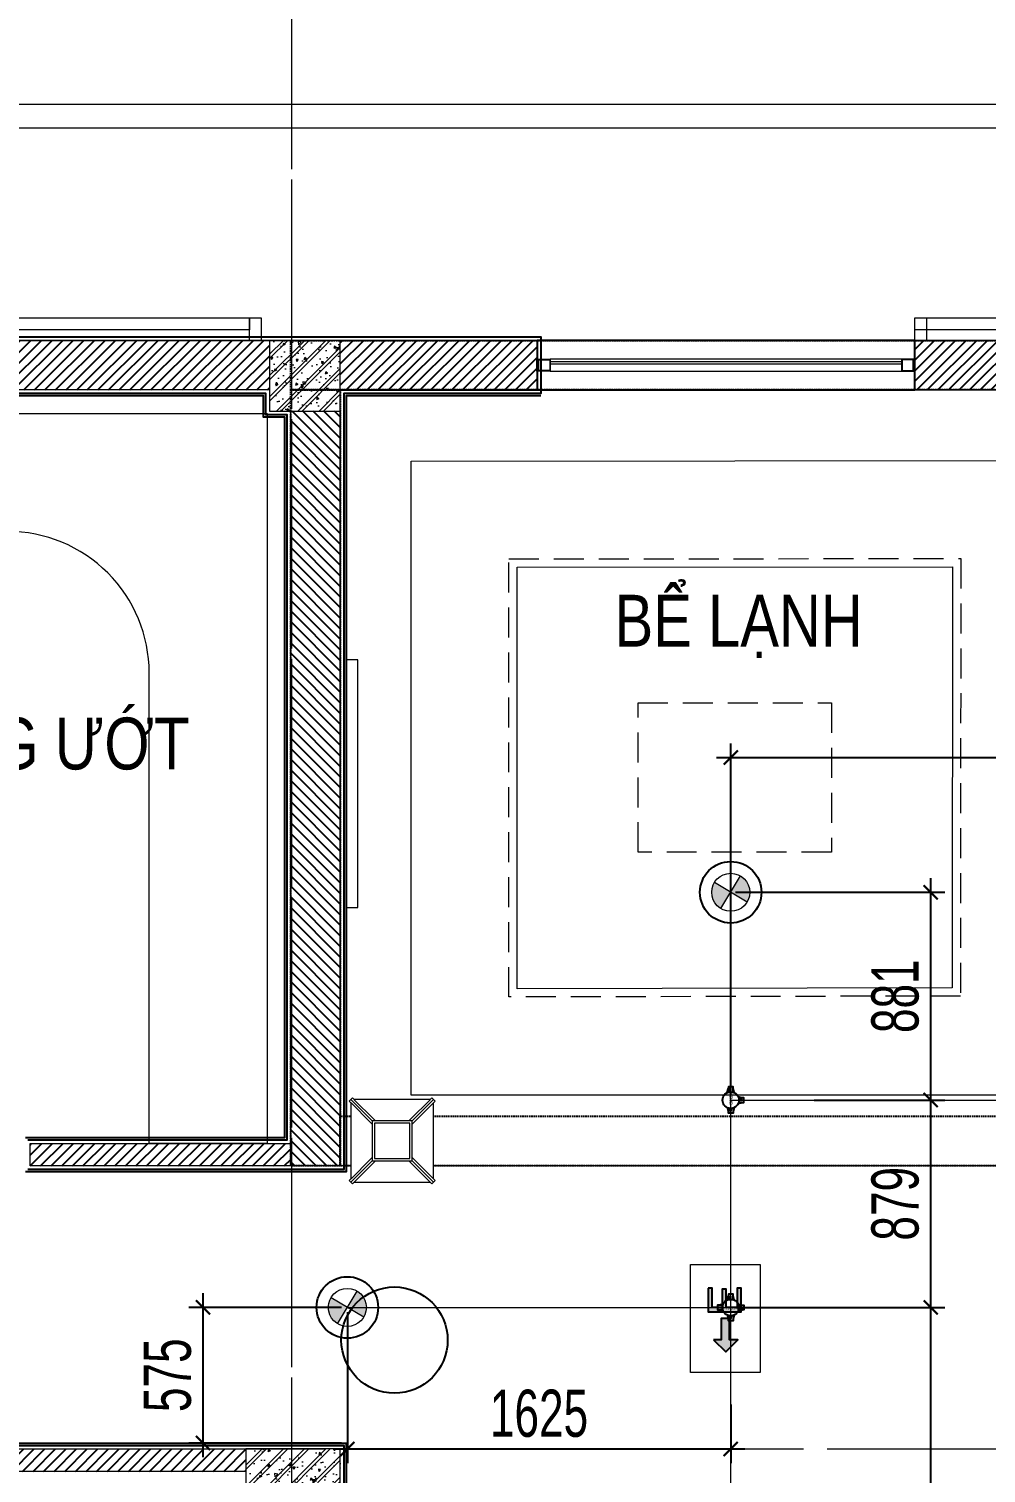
# Model space of a CAD drawing. Header units: millimetres. Extents: x -343543 to 400519, y -115663 to 104219.
# Drawn here: x -151048 to -146990, y 14597 to 20721 of the extents above; entities that cross this region are included whole.
import ezdxf
from ezdxf.xclip import XClip

# ---------------------------------------------------------------- set-up
doc = ezdxf.new("R2010")
doc.units = ezdxf.units.MM
doc.header["$XCLIPFRAME"] = 0
for name, pattern in [('XREF MAT BANG TUONG XAY$0$01.Xref _MB T1$0$HIDDEN', [9.524999999999999, 6.35, -3.175]), ('XREF MAT BANG TUONG XAY$0$CENTER', [50.800000000000004, 31.75, -6.35, 6.35, -6.35]), ('XREF MAT BANG TUONG XAY$0$xref_IKIGAI_Cot$0$HIDDEN', [9.524999999999999, 6.35, -3.175])]:
    doc.linetypes.add(name, pattern=pattern)
doc.layers.get('0').update_dxf_attribs({"color": 231, "lineweight": 0})
doc.layers.get('DefPoints').update_dxf_attribs({"color": 191})
for name, color, linetype, lineweight in [('1-INNO-E-Emergency', 1, 'EME', 5), ('A-PATT', 252, 'Continuous', 9), ('A-SYMBOLS', 10, 'Continuous', 13), ('E-EX', 3, 'Continuous', 25), ('kata_dim', 231, 'Continuous', 0), ('SME-E-COND-LTG', 51, 'Continuous', 18), ('TEXT DIEN', 3, 'Continuous', 18), ('XREF MAT BANG NOI THAT$0$01.Xref _MB T1$0$A-FURN', 8, 'Continuous', 5), ('XREF MAT BANG TUONG XAY$0$$1$A-TEXT', 8, 'Continuous', 25), ('XREF MAT BANG TUONG XAY$0$01.Xref _MB T1$0$A-FNSH', 8, 'Continuous', 9), ('XREF MAT BANG TUONG XAY$0$01.Xref _MB T1$0$A-FURN', 8, 'Continuous', 5), ('XREF MAT BANG TUONG XAY$0$01.Xref _MB T1$0$A-GLAZ', 8, 'Continuous', 13), ('XREF MAT BANG TUONG XAY$0$01.Xref _MB T1$0$A-HIDD', 8, 'XREF MAT BANG TUONG XAY$0$01.Xref _MB T1$0$HIDDEN', 9), ('XREF MAT BANG TUONG XAY$0$01.Xref _MB T1$0$A-LITE', 8, 'Continuous', 9), ('XREF MAT BANG TUONG XAY$0$01.Xref _MB T1$0$A-RAIL', 8, 'Continuous', 9), ('XREF MAT BANG TUONG XAY$0$01.Xref _MB T1$0$A-TEXT', 8, 'Continuous', 25), ('XREF MAT BANG TUONG XAY$0$A-GRID', 8, 'XREF MAT BANG TUONG XAY$0$CENTER', 15), ('XREF MAT BANG TUONG XAY$0$A-WALL-INT', 8, 'Continuous', 9), ('XREF MAT BANG TUONG XAY$0$P-SANRFIM', 8, 'Continuous', 13), ('XREF MAT BANG TUONG XAY$0$xref_IKIGAI_Cot$0$A-FNSH', 8, 'Continuous', 9), ('XREF MAT BANG TUONG XAY$0$xref_IKIGAI_Cot$0$A-PATT', 8, 'Continuous', 5)]:
    doc.layers.add(name, color=color, linetype=linetype, lineweight=lineweight)
for name, color, linetype in [('INNO-LINK', 6, 'Continuous'), ('XREF MAT BANG TUONG XAY$0$A-FNSH', 8, 'Continuous'), ('XREF MAT BANG TUONG XAY$0$A-FURN', 8, 'Continuous'), ('XREF MAT BANG TUONG XAY$0$A-PATT', 8, 'Continuous'), ('XREF MAT BANG TUONG XAY$0$xref_IKIGAI_Cot$0$S-HIDD', 8, 'XREF MAT BANG TUONG XAY$0$xref_IKIGAI_Cot$0$HIDDEN'), ('ống ghen', 6, 'Continuous')]:
    doc.layers.add(name, color=color, linetype=linetype)
doc.styles.add('ROMANS1', font='vntimeh.shx', dxfattribs={"width": 0.8, "bigfont": 'bigfont.shx'})
doc.styles.add('ROMANSssss', font='vntimeh.shx', dxfattribs={"width": 0.7})
doc.styles.add('SM-DIMTEXT', font='SME.shx', dxfattribs={"width": 0.7})
doc.styles.add('XREF MAT BANG TUONG XAY$0$Arial', font='arial.ttf', dxfattribs={"width": 0.8})
doc.linetypes.add('EME', pattern='A,2463.214661,-165.6529,["E",ROMANSssss,S=300,R=360,X=0,Y=-153.361507],-321.423057,2528.257516', length=5478.548134000001)
doc.dimstyles.new('SDIM-100', dxfattribs={"dimscale": 100, "dimtxt": 2, "dimasz": 0.6, "dimexe": 0.6, "dimexo": 0.2, "dimgap": 0.5, "dimtad": 1, "dimdec": 0, "dimzin": 12, "dimtxsty": 'SM-DIMTEXT', "dimblk": 'ARCHTICK', "dimblk1": 'ARCHTICK', "dimblk2": 'ARCHTICK', "dimcen": 0.12, "dimdle": 0.6, "dimclrd": 7, "dimclre": 8, "dimadec": 0, "dimazin": 3, "dimtfac": 2, "dimtix": 1, "dimtmove": 1, "dimatfit": 3, "dimfxl": 1, "dimtzin": 0, "dimarcsym": 1})

# ---------------------------------------------------------------- blocks, each defined once
blk = doc.blocks.new('*U218')
at = {"layer": 'XREF MAT BANG TUONG XAY$0$A-PATT'}
h = blk.add_hatch(dxfattribs=at)
h.set_pattern_fill('ANSI31', color=8, scale=10)
h.set_pattern_definition([(45, (40766.79890947951, -11178.56439682681), (-22.45064030267288, 22.45064030267288), [])])
h.paths.add_polyline_path([(-38.69831128977239, 47.5), (5281.310960237457, 47.5), (5281.310960237457, -47.5), (-38.69831128977239, -47.5)])
at = {"layer": 'XREF MAT BANG TUONG XAY$0$A-WALL-INT', "color": 8}
blk.add_lwpolyline([(-38.69831128977239, 47.5), (5281.310960237457, 47.5), (5281.310960237457, -47.5), (-38.69831128977239, -47.5)], close=True, dxfattribs=at)
blk = doc.blocks.new('*U231')
at = {"layer": 'XREF MAT BANG TUONG XAY$0$A-PATT'}
h = blk.add_hatch(dxfattribs=at)
h.set_pattern_fill('ANSI31', color=8, scale=10)
h.set_pattern_definition([(45, (38646.79002936069, -11293.56439682681), (-22.45064030267288, 22.45064030267288), [])])
h.paths.add_polyline_path([(-38.69831128977239, 47.5), (3161.302080118639, 47.5), (3161.302080118639, -162.5), (-38.69831128977251, -162.5)])
at = {"layer": 'XREF MAT BANG TUONG XAY$0$A-WALL-INT', "color": 8}
blk.add_lwpolyline([(-38.69831128977239, 47.5), (3161.302080118639, 47.5), (3161.302080118639, -162.5), (-38.69831128977251, -162.5)], close=True, dxfattribs=at)
blk = doc.blocks.new('*U232')
at = {"layer": 'XREF MAT BANG TUONG XAY$0$A-PATT'}
h = blk.add_hatch(dxfattribs=at)
h.set_pattern_fill('ANSI31', color=8, scale=10)
h.set_pattern_definition([(45, (41235.11260266521, -11293.56439682681), (-22.45064030267288, 22.45064030267288), [])])
h.paths.add_polyline_path([(-38.69831128977239, 47.5), (5749.62465342315, 47.5), (5749.62465342315, -162.5), (-38.69831128977251, -162.5)])
at = {"layer": 'XREF MAT BANG TUONG XAY$0$A-WALL-INT', "color": 8}
blk.add_lwpolyline([(-38.69831128977239, 47.5), (5749.62465342315, 47.5), (5749.62465342315, -162.5), (-38.69831128977251, -162.5)], close=True, dxfattribs=at)
blk = doc.blocks.new('*U245')
at = {"layer": 'XREF MAT BANG TUONG XAY$0$A-PATT'}
h = blk.add_hatch(dxfattribs=at)
h.set_pattern_fill('ANSI31', color=8, scale=10)
h.set_pattern_definition([(45, (36281.78973652005, -11293.56439682681), (-22.45064030267288, 22.45064030267288), [])])
h.paths.add_polyline_path([(-38.69831128977239, 47.5), (796.3017872779892, 47.5), (796.3017872779892, -162.5), (-38.69831128977251, -162.5)])
at = {"layer": 'XREF MAT BANG TUONG XAY$0$A-WALL-INT', "color": 8}
blk.add_lwpolyline([(-38.69831128977239, 47.5), (796.3017872779892, 47.5), (796.3017872779892, -162.5), (-38.69831128977251, -162.5)], close=True, dxfattribs=at)
blk = doc.blocks.new('*U246')
at = {"layer": 'XREF MAT BANG TUONG XAY$0$A-PATT'}
h = blk.add_hatch(dxfattribs=at)
h.set_pattern_fill('ANSI31', color=8, scale=10)
h.set_pattern_definition([(45, (36006.78119126002, -11293.56439682681), (-22.45064030267288, 22.45064030267288), [])])
h.paths.add_polyline_path([(-38.69831128977239, 47.5), (521.2932420179568, 47.5), (521.2932420179568, -162.5), (-38.69831128977251, -162.5)])
at = {"layer": 'XREF MAT BANG TUONG XAY$0$A-WALL-INT', "color": 8}
blk.add_lwpolyline([(-38.69831128977239, 47.5), (521.2932420179568, 47.5), (521.2932420179568, -162.5), (-38.69831128977251, -162.5)], close=True, dxfattribs=at)
blk = doc.blocks.new('XREF MAT BANG TUONG XAY$0$00.xref_IKIGAI_Truc')
at = {"layer": 'XREF MAT BANG TUONG XAY$0$A-GRID', "color": 8, "ltscale": 20}
for points in [[(31399.99999999998, -3920.671974424971), (31399.99999999998, 22924.4354841252)], [(-2907.525181142613, 19400), (42750.0013740146, 19400)], [(-2907.525181142613, 14700), (42750.0013740146, 14700)]]:
    blk.add_lwpolyline(points, dxfattribs=at)
blk = doc.blocks.new('XREF MAT BANG TUONG XAY$0$01.Xref _MB T1$0$A$Cfb76151b')
at = {"color": 8}
for points in [[(0, -1.13686837721616e-13), (50, -1.13686837721616e-13), (50, 49.99999999999989), (0, 49.99999999999989)], [(2, 1.999999999999886), (48, 1.999999999999886), (48, 47.9999999999999), (2, 47.99999999999989)]]:
    blk.add_lwpolyline(points, close=True, dxfattribs=at)
blk = doc.blocks.new('XREF MAT BANG TUONG XAY$0$01.Xref _MB T1$0$A$Cc763f58b')
at = {"layer": 'DefPoints', "color": 8}
blk.add_line((5.000000000000455, -49.99999999999955), (5.000000000000455, -4.547473508864641e-13), dxfattribs=at)
at = {"layer": 'XREF MAT BANG TUONG XAY$0$01.Xref _MB T1$0$A-FNSH', "color": 8}
for centre, start, end in [((2.500000000000455, 2.306152546247773), 222.6903304465031, 317.3096695534952), ((2.500000000000455, -52.30615254624777), 42.69033044650487, 137.3096695534969)]:
    blk.add_arc(centre, 3.401226185740577, start, end, dxfattribs=at)
blk = doc.blocks.new('*U112')
at = {"layer": 'XREF MAT BANG TUONG XAY$0$01.Xref _MB T1$0$A-GLAZ'}
for p, q in [((1544.991479379676, 20), (55.00000000000136, 20)), ((1544.991479379676, 10), (55.00000000000136, 10))]:
    blk.add_line(p, q, dxfattribs=at)
at = {"layer": 'XREF MAT BANG TUONG XAY$0$01.Xref _MB T1$0$A-LITE', "color": 8}
blk.add_lwpolyline([(1544.991479379676, 49.99999999999999), (55.00000000000136, 50), (55.00000000000136, 0), (1544.991479379676, -9.693676754420073e-16)], close=True, dxfattribs=at)
at = {"layer": 'XREF MAT BANG TUONG XAY$0$01.Xref _MB T1$0$A-FNSH', "color": 8, "rotation": 180}
blk.add_blockref('XREF MAT BANG TUONG XAY$0$01.Xref _MB T1$0$A$Cc763f58b', (5.000000000001364, 0), dxfattribs=at)
at = {"layer": 'XREF MAT BANG TUONG XAY$0$01.Xref _MB T1$0$A-FNSH', "color": 8, "xscale": -1, "rotation": 180}
blk.add_blockref('XREF MAT BANG TUONG XAY$0$01.Xref _MB T1$0$A$Cc763f58b', (1594.991479379676, -9.693676754420073e-16), dxfattribs=at)
at = {"layer": 'XREF MAT BANG TUONG XAY$0$01.Xref _MB T1$0$A-GLAZ', "color": 8}
blk.add_blockref('XREF MAT BANG TUONG XAY$0$01.Xref _MB T1$0$A$Cfb76151b', (5.000000000001364, 0), dxfattribs=at)
at = {"layer": 'XREF MAT BANG TUONG XAY$0$01.Xref _MB T1$0$A-GLAZ', "color": 8, "xscale": -1}
blk.add_blockref('XREF MAT BANG TUONG XAY$0$01.Xref _MB T1$0$A$Cfb76151b', (1594.991479379676, -9.693676754420073e-16), dxfattribs=at)
blk = doc.blocks.new('XREF MAT BANG TUONG XAY$0$xref_IKIGAI_Cot')
at = {"layer": 'XREF MAT BANG TUONG XAY$0$xref_IKIGAI_Cot$0$A-PATT'}
h = blk.add_hatch(dxfattribs=at)
h.set_pattern_fill('BT-01', color=8, scale=15, angle=-179.9998580989131, pattern_type=2)
h.set_pattern_definition([(230.0001419010869, (31525.00151679112, 19320.0007925255), (-107.5890507019613, 9.412553787944837), [11.25, -123.75]), (175.0001419010869, (31525.00151679112, 19320.0007925255), (20.81297947838801, -112.8287685090658), [9, -99]), (280.4515419010869, (31516.03576284846, 19320.78517132055), (-86.77615113268314, -103.4161462228494), [9.5610285, -105.1713168]), (226.1843419010869, (31525.00159109035, 19290.0007925256), (-160.0862187830367, 24.82745567330735), [16.875, -185.625]), (276.6357419010869, (31511.66107421623, 19292.06975553593), (-140.1990439508108, -146.1180278582398), [14.3415432, -157.75695]), (171.1843419010868, (31525.00159109035, 19290.0007925256), (-140.1989298882782, -146.1181373616897), [13.5, -148.5]), (201.0001419010869, (31510.00157251559, 19297.50075537596), (-89.53620738887321, 60.39261185092788), [11.25, -123.75]), (146.0001419010869, (31510.00157251559, 19297.50075537596), (-36.49703039765603, -108.7725971474099), [9, -99]), (251.4515419010869, (31502.54022510132, 19302.53347779689), (-126.0332744679905, -48.37988664583861), [9.5610285, -105.1713168]), (217.5001419010869, (31525.00151679112, 19320.0007925255), (-1.823854628794049, -49.93408259188334), [0, -97.8, 0, -100.5, 0, -99.375]), (187.5001419010869, (31525.00151679112, 19320.0007925255), (-39.46028409375825, -59.16185451149996), [0, -57.29999999999999, 0, -95.54999999999998, 0, -37.87499999999999]), (147.5001419010869, (31558.45151679101, 19320.00087536915), (-80.0733738046644, 3.383032447152493), [0, -37.5, 0, -117, 0, -155.25]), (137.5001419010869, (31573.45151679097, 19320.00091251877), (-87.47788821247144, -15.01596400123384), [0, -48.75, 0, -77.69999999999999, 0, -110.25]), (225.0001419010869, (31525.00151679112, 19320.0007925255), (45.0781689426771, -45.07794565833121), []), (225.0001419010869, (31525.0015622994, 19301.62579252556), (45.0781689426771, -45.07794565833121), [])])
h.paths.add_polyline_path([(31605.00131865958, 19400.00099065655), (31305.0013186605, 19400.0002476642), (31305.00206165285, 19100.00024766512), (31605.00206165193, 19100.00099065747)])
h = blk.add_hatch(dxfattribs=at)
h.set_pattern_fill('BT-01', color=8, scale=15, angle=180, pattern_type=2)
h.set_pattern_definition([(230, (31425.00141101651, 14520), (-107.589027390113, 9.412820247389279), [11.25, -123.75]), (175, (31425.00141101651, 14520), (20.81270004194999, -112.8288200550018), [9, -99]), (280.4514, (31416.03565901651, 14520.784401), (-86.77640725710324, -103.415931309143), [9.5610285, -105.1713168]), (226.1842, (31425.00141101651, 14490), (-160.0861572938467, 24.82785214935273), [16.875, -185.625]), (276.6356, (31411.66089926651, 14492.06899605), (-140.1994058323055, -146.1176806350662), [14.3415432, -157.75695]), (171.1842, (31425.00141101651, 14490), (-140.1992917700441, -146.1177901387987), [13.5, -148.5]), (201, (31410.00141101651, 14497.5), (-89.53605781776923, 60.39283359980084), [11.25, -123.75]), (146, (31410.00141101651, 14497.5), (-36.49729978823727, -108.772506757028), [8.999999999999998, -98.99999999999999]), (251.4514, (31402.54007606651, 14502.5327409), (-126.0333942872235, -48.37957450649284), [9.5610285, -105.1713168]), (217.5, (31425.00141101651, 14520), (-1.823978297593607, -49.93407807469672), [0, -97.8, 0, -100.5, 0, -99.375]), (187.5, (31425.00141101651, 14520), (-39.4604306163223, -59.16175678235403), [0, -57.29999999999999, 0, -95.54999999999998, 0, -37.87499999999999]), (147.4999999999999, (31458.45141101651, 14520), (-80.07336542586135, 3.383230760156973), [0, -37.5, 0, -117, 0, -155.25]), (137.5, (31473.45141101651, 14520), (-87.47792540135794, -15.01574734984765), [0, -48.75, 0, -77.69999999999999, 0, -110.25]), (225, (31425.00141101651, 14520), (45.0780573006424, -45.07805730064241), []), (225, (31425.00141101651, 14501.625), (45.0780573006424, -45.07805730064241), [])])
h.paths.add_polyline_path([(31605.00141101651, 14700), (31205.00141101651, 14700), (31205.00141101651, 14300), (31605.00141101651, 14300)])
at = {"layer": 'XREF MAT BANG TUONG XAY$0$A-GRID', "color": 8, "ltscale": 20}
for points in [[(31399.99999999998, -3920.671974424971), (31399.99999999998, 22924.4354841252)], [(-2907.525181142613, 19400), (42750.0013740146, 19400)], [(-2907.525181142613, 14700), (42750.0013740146, 14700)]]:
    blk.add_lwpolyline(points, dxfattribs=at)
at = {"layer": 'XREF MAT BANG TUONG XAY$0$xref_IKIGAI_Cot$0$A-FNSH', "color": 8}
for points in [[(31605.00131865958, 19400.00099065655), (31305.0013186605, 19400.0002476642), (31305.00206165285, 19100.00024766512), (31605.00206165193, 19100.00099065747)], [(31605.00141101651, 14700), (31205.00141101651, 14700), (31205.00141101651, 14300), (31605.00141101651, 14300)]]:
    blk.add_lwpolyline(points, close=True, dxfattribs=at)
at = {"layer": 'XREF MAT BANG TUONG XAY$0$xref_IKIGAI_Cot$0$S-HIDD', "color": 8}
for points in [[(31395.00142219053, 19399.99902762077), (40000.0015206159, 19399.99902192166), (40000.0015206159, 19189.99902192166), (31395.00142219053, 19189.99902762077)], [(31605.00141775419, 15900.00021702587), (31395.01070292435, 15900.00021702587), (31395.01070582644, 19189.99902987841), (31605.00142065628, 19189.99902987841)], [(31605.00576021972, 16110.45768398733), (34690.01058791162, 16110.45767838138), (34690.01058791162, 15900.45767838138), (31605.00576021972, 15900.45768398733)]]:
    blk.add_lwpolyline(points, close=True, dxfattribs=at)
blk = doc.blocks.new('*U288')
at = {"layer": 'XREF MAT BANG TUONG XAY$0$A-PATT'}
h = blk.add_hatch(dxfattribs=at)
h.set_pattern_fill('ANSI31', color=8, scale=10)
h.set_pattern_definition([(45, (36551.78963519415, -11178.56439682681), (-22.45064030267288, 22.45064030267288), [])])
h.paths.add_polyline_path([(-38.69831128977239, 47.5), (1066.301685952085, 47.5), (1066.301685952085, -47.5), (-38.69831128977239, -47.5)])
at = {"layer": 'XREF MAT BANG TUONG XAY$0$A-WALL-INT', "color": 8}
blk.add_lwpolyline([(-38.69831128977239, 47.5), (1066.301685952085, 47.5), (1066.301685952085, -47.5), (-38.69831128977239, -47.5)], close=True, dxfattribs=at)
blk = doc.blocks.new('XREF MAT BANG NOI THAT$0$den')
at = {"color": 8}
blk.add_wipeout([(-175, 160.85786437627047), (-160.8578643762736, 175.00000000000182), (160.8578643762742, 175.00000000000182), (174.99999999999932, 160.85786437627792), (174.99999999999932, -160.85786437626615), (160.8578643762742, -174.9999999999975), (-160.85786437627112, -175), (-175, -160.85786437627112)], dxfattribs=at).dxf.layer = 'XREF MAT BANG NOI THAT$0$01.Xref _MB T1$0$A-FURN'
for p, q in [((-167.9289321881342, 182.0710678118649), (-182.0710678118658, 167.9289321881351)), ((-85, 70.85786437626848), (-182.0710678118658, 167.9289321881351)), ((-85, 85), (-175, 175)), ((-70.85786437626939, 85), (-167.9289321881342, 182.0710678118649)), ((70.8578643762703, 85), (167.9289321881333, 182.0710678118649)), ((85, 85), (175, 175)), ((85, 70.85786437626848), (182.0710678118667, 167.9289321881351)), ((167.9289321881333, 182.0710678118649), (182.0710678118667, 167.9289321881351)), ((-85, -70.85786437626666), (-182.0710678118658, -167.9289321881333)), ((-85, -84.99999999999818), (-175, -174.9999999999982)), ((-70.85786437626939, -84.99999999999818), (-167.9289321881342, -182.071067811863)), ((70.8578643762703, -84.99999999999818), (167.9289321881333, -182.071067811863)), ((85, -70.85786437626666), (182.0710678118667, -167.9289321881333)), ((85, -84.99999999999818), (175, -174.9999999999982)), ((-167.9289321881342, -182.071067811863), (-182.0710678118658, -167.9289321881333)), ((167.9289321881333, -182.071067811863), (182.0710678118667, -167.9289321881333))]:
    blk.add_line(p, q, dxfattribs=at)
for points in [[(-175, -160.8578643762667), (-175, 160.8578643762685)], [(-160.8578643762694, 175), (160.8578643762685, 175)], [(175, 160.8578643762685), (175, -160.8578643762667)], [(160.8578643762703, -175), (-160.8578643762712, -175)]]:
    blk.add_lwpolyline(points, dxfattribs=at)
for points in [[(-85, 85), (85, 85), (85, -85), (-85, -85)], [(-75, 75), (75, 75), (75, -75), (-75, -75)]]:
    blk.add_lwpolyline(points, close=True, dxfattribs=at)
blk = doc.blocks.new('XREF MAT BANG NOI THAT')
at = {"color": 8}
blk.add_lwpolyline([(31629.99670388461, 18045.00380134134), (31629.99670388461, 16995.00380134134), (31679.99670388461, 16995.00380134134), (31679.99670388461, 18045.00380134134)], close=True, dxfattribs=at)
at = {"color": 8, "xscale": -1}
blk.add_blockref('XREF MAT BANG NOI THAT$0$den', (31824.99223756376, 16006.51820550716), dxfattribs=at)
blk = doc.blocks.new('01.Xref _MB T1')
at = {"color": 8}
for points in [[(31220.00015383636, 19494.99914914367), (31270.00015383636, 19494.99914914367), (31270.00015390454, 19400), (31220.00015390454, 19400)], [(34040.00029403632, 19494.99932321691), (34090.00029403632, 19494.99932321691), (34090.0002941045, 19400.00017407324), (34040.0002941045, 19400.00017407324)], [(39999.98286495637, 2999.999971648669), (40000.00011983114, 19400.00000088175), (-0.0001133780606323853, 19399.99891031675), (0.000109863918623887, 2999.999971648669), (8394.990727505367, 2999.999903546392), (8394.990727505367, -99.99995756214776), (31605.0109035246, -99.99952292154558), (31605.0109035246, 3000.000348937985)], [(34650.00021988038, 16199.9991472563), (31905.00021835906, 16199.9991472563), (31905.00021840366, 18888.20733096902), (34650.00010986391, 18890.10609543654)]]:
    blk.add_lwpolyline(points, close=True, dxfattribs=at)
blk.add_lwpolyline([(34650.00010986391, 15899.9991472563), (31605.00021835408, 15900.00021704991), (31605.00021840863, 19187.99988748942), (34600.00955092644, 19190.00265734544), (34600.00955092644, 19100.00024768723), (35000.00021972782, 19100), (35000.00021972782, 19190.00240943941), (39700.00021972782, 19190.0024092436), (39699.99997207134, 18999.99691853981), (39789.99986220743, 18999.99691853981), (39790.00010986391, 10199.99999996921), (34650.00010986391, 10200.00000085072), (34650.00010986391, 15899.9991472563)], dxfattribs=at)
at = {"layer": 'XREF MAT BANG TUONG XAY$0$01.Xref _MB T1$0$A-FNSH', "color": 8}
for points in [[(31714.99072657881, 1999.999993290709), (40999.99999590934, 1999.999981685571), (41000.00011603854, 20399.99967771958), (25516.68714677975, 20400.00779865909)], [(40899.99999971803, 9194.99984306741), (40900.00011535676, 20299.99973147439), (25616.68709302492, 20300.00774490426), (25616.68709320901, 19495.00000002287)]]:
    blk.add_lwpolyline(points, dxfattribs=at)
at = {"layer": 'XREF MAT BANG TUONG XAY$0$01.Xref _MB T1$0$A-FURN', "color": 8}
blk.add_lwpolyline([(34198.76874800438, 16654.99898840613), (32355.00021836654, 16651.2327015573), (32355.0002183962, 18438.51849618841), (34200.31138266528, 18440.10620309295)], close=True, dxfattribs=at)
at = {"layer": 'XREF MAT BANG TUONG XAY$0$01.Xref _MB T1$0$A-HIDD', "color": 8, "ltscale": 20}
for points in [[(34233.73857681875, 16620.0703486497), (32320.00021836596, 16616.16113363942), (32320.00021839677, 18473.48839512112), (34235.34166771315, 18475.13635612764)], [(33687.08252447771, 17862.99607685202), (33687.08252460565, 17229.68069846253), (32867.08252460565, 17229.68069846253), (32867.08252447771, 17862.99607685202)]]:
    blk.add_lwpolyline(points, close=True, dxfattribs=at)
at = {"layer": 'XREF MAT BANG TUONG XAY$0$01.Xref _MB T1$0$A-RAIL', "color": 8}
for points in [[(31220.00015119174, 19494.9988535877), (31220.00015119174, 19444.9988535877), (25815.00015026776, 19444.9992993697), (25815.00015026776, 19494.9992993697)], [(35540.00029403632, 19494.99887736637), (35540.00029403632, 19444.99887736637), (34040.00029403632, 19444.99932321691), (34040.00029403632, 19494.99932321691)]]:
    blk.add_lwpolyline(points, close=True, dxfattribs=at)
at = {"layer": 'XREF MAT BANG TUONG XAY$0$01.Xref _MB T1$0$A-TEXT', "color": 8}
blk.add_lwpolyline([(34040.00029403632, 19400), (32440.00040691735, 19400), (32440.00040691735, 19190.00763386422), (34040.00029403632, 19190.00763386422)], close=True, dxfattribs=at)
at = {"layer": 'XREF MAT BANG TUONG XAY$0$A-FNSH', "color": 8}
for points in [[(28710.00143098129, 14715.00011142476), (31620.01072701392, 14715.0001116497), (31620.00084967963, 11309.99998942119)], [(25835.0013457417, 19414.99916421254), (32455.00148629014, 19415.00765309886), (32455.00148613119, 19174.99886135979), (31620.01106834968, 19175.00747941218), (31620.00136628314, 15885.00021839922), (30280.06332320855, 15884.99913533727)], [(30280.06332311054, 16009.99923381422), (31380.00126322616, 16009.99280313313), (31379.99364753565, 19085.00042261836), (31290.0113355025, 19085.00019976446), (31290.01133548401, 19174.99914672607), (28710.00141246715, 19174.99903457521)], [(32455.00148613118, 19164.99886135925), (31630.01103885991, 19165.00737620056), (31630.00133679371, 15875.00022648212), (30270.06332321639, 15874.99912725434)], [(30270.0633231027, 16019.99929227843), (31370.00123845957, 16019.99286159748), (31369.99367230209, 19075.00039785198), (31280.01133550455, 19075.00017499802), (31280.01133548607, 19164.99914629138), (28720.00141245531, 19164.9990350099)], [(28720.00142566574, 14725.00011142476), (31630.01075511448, 14725.0001116497), (31630.00137104785, 11309.99998942119)]]:
    blk.add_lwpolyline(points, dxfattribs=at)
at = {"layer": 'XREF MAT BANG TUONG XAY$0$P-SANRFIM', "color": 8}
blk.add_lwpolyline([(28694.99192795271, 19089.99914771961), (31295.01049357309, 19089.99914652743), (31295.01049495857, 15995.00021673998), (30794.9978445596, 15994.99992423275), (30794.99784368395, 17989.99908105175, 0.4142135681200699), (30194.99783164776, 18589.9990807884), (28694.99192662372, 18589.99905069779)], format="xyb", close=True, dxfattribs=at)
at = {"color": 8}
blk.add_blockref('XREF MAT BANG TUONG XAY$0$00.xref_IKIGAI_Truc', (0.000109863918623887, 0), dxfattribs=at)
ref = blk.add_blockref('XREF MAT BANG TUONG XAY$0$xref_IKIGAI_Cot', (-0.009273172880057245, -1.075099498848431e-05), dxfattribs=at)
XClip(ref).set_block_clipping_path([(-1610.3425959282936, -2225.6693134198044), (41829.12952086335, 21555.881957526355)])
at = {"layer": 'XREF MAT BANG TUONG XAY$0$01.Xref _MB T1$0$A-TEXT', "color": 8, "rotation": 180}
blk.add_blockref('*U112', (34039.9918594147, 19319.99999914183), dxfattribs=at)
at = {"layer": 'XREF MAT BANG TUONG XAY$0$A-FURN', "color": 8}
for name, p, rotation in [('*U232', (31266.30331737245, 19237.49914277361), 180), ('*U231', (31442.51049282872, 15938.69852829166), 90.00000000000001), ('*U288', (31356.29361542319, 15947.50021700189), 180), ('*U218', (31166.3028896311, 14652.5), 180)]:
    blk.add_blockref(name, p, dxfattribs=dict(at, rotation=rotation))
for name, p in [('*U245', (31643.69853096172, 19352.50763288586)), ('*U246', (34078.69860527806, 19352.51102467091))]:
    blk.add_blockref(name, p, dxfattribs=at)
at = {"layer": 'XREF MAT BANG TUONG XAY$0$$1$A-TEXT', "color": 8, "style": 'XREF MAT BANG TUONG XAY$0$Arial', "width": 0.8}
for s, p in [('BỂ LẠNH', (32767.79464800267, 18101.50505684397)), ('P. XÔNG ƯỚT', (29302.09988015715, 17580.76839490255, -1.150328898799398e-09))]:
    blk.add_text(s, height=220, dxfattribs=at).set_placement(p)
at = {"layer": 'A-PATT', "color": 8}
blk.add_blockref('XREF MAT BANG NOI THAT', (0, 0), dxfattribs=at)
blk = doc.blocks.new('Den downligh su co')
at = {"layer": '1-INNO-E-Emergency'}
h = blk.add_hatch(color=1, dxfattribs=at)
h.dxf.hatch_style = 1
h.paths.add_polyline_path([(-51.26524163608701, 51.2652416361384), (0, 6.048139766789973e-11), (51.26524163605427, 51.2652416359947, 0.4142135623730951)])
h.paths.add_polyline_path([(0, 6.048139766789973e-11), (-51.26524163597423, -51.2652416358892, 0.4142135623730951), (51.26524163595604, -51.26524163603472)])
at = {"layer": '1-INNO-E-Emergency', "color": 1}
for points in [[(-51.26524163608701, 51.2652416361384), (51.26524163595604, -51.26524163603472)], [(-51.26524163597423, -51.2652416358892), (51.26524163605427, 51.2652416359947)]]:
    blk.add_lwpolyline(points, dxfattribs=at)
blk.add_circle((0, 6.048139766789973e-11), 72.50000000000001, dxfattribs=at)
at = {"layer": 'DefPoints', "ltscale": 5}
blk.add_circle((-1.818989403545856e-11, -1.227817847393453e-11), 117.174504947074, dxfattribs=at)
blk = doc.blocks.new('ĐÈN EXIT CHỈ HƯỚNG')
at = {"lineweight": 9}
h = blk.add_hatch(color=256, dxfattribs=at)
h.paths.add_polyline_path([(-17.85752142011006, -64.77139409304982), (78.32317535956281, -64.7713940929134), (78.32317535956281, -49.06634583673076), (-0.2562208072286012, -49.06634583673076), (-0.2562208072286012, -8.208244741890667), (73.32298667291252, -8.208244741890667), (73.32298667291252, 7.257816124663805), (-0.3139299895628938, 7.257816124663805), (-0.3139299895628938, 52.73265180657836), (78.32317535956463, 52.73265180657836), (78.32317535956463, 68.31413103752311), (-17.85752142025012, 68.31413103752311)])
h.paths.add_polyline_path([(-130.4791671877356, -43.07454820467137), (-130.5614100984294, -12.84783131063159), (-44.64380355062895, -12.84783131063159), (-44.64380355062895, 21.70467367458878), (-130.5614100984294, 21.70467367458878), (-130.5614100984294, 55.15167619593376), (-179.6334008433869, 6.079685450975376)])
blk.add_line((-44.64380355062895, 21.70467367458878), (-44.64380355062895, -12.84783131063159))
at = {"lineweight": 15, "flags": 128}
blk.add_lwpolyline([(173.1561964493703, -135.5858645323169), (173.1561964493721, 144.4427068962759), (-262.4438035506291, 144.4427068962759), (-262.44380355063, -135.5858645323151)], close=True, dxfattribs=at)
at = {"flags": 128}
for points in [[(78.32317535942457, -64.77139409235315), (-17.85752142025012, -64.77139409235315), (-17.85752142025012, 68.31413103808154), (78.32317535942457, 68.31413103808154), (78.32317535942457, 52.73265180699855), (-0.3139299897029559, 52.73265180699855), (-0.3139299897029559, 7.257816125224053), (73.32298667277428, 7.257816125224053), (73.32298667277428, -8.208244741330418), (-0.2562208073668444, -8.208244741330418), (-0.2562208073668444, -49.06634583617051), (78.32317535942457, -49.06634583617051)], [(-130.5614100984294, -42.99230529397937), (-179.6334008433869, 6.079685450975376), (-130.5614100984294, 55.15167619593376), (-130.5614100984294, 21.70467367458878), (-44.64380355062895, 21.70467367458878), (-44.64380355062895, -12.84783131063159), (-130.5614100984294, -12.84783131063159)]]:
    blk.add_lwpolyline(points, close=True, dxfattribs=at)
blk = doc.blocks.new('c3-20')
at = {"layer": 'ống ghen', "ltscale": 30}
for points in [[(5338941.030551078, -3869094.045779272), (5338918.571570744, -3869094.045779272), (5338918.571570744, -3869114.045779272), (5338941.030551078, -3869114.045779272)], [(5338984.571570721, -3869070.50050343), (5338984.571570721, -3869048.041523096), (5338964.571570721, -3869048.041523096), (5338964.571570721, -3869070.50050343)], [(5338975.117387231, -3869069.045779289), (5338975.117387231, -3869056.975248941), (5338974.025754213, -3869056.975248941), (5338974.025754213, -3869069.045779289)], [(5339008.112590367, -3869094.045779272), (5339030.571570701, -3869094.045779272), (5339030.571570701, -3869114.045779272), (5339008.112590367, -3869114.045779272)], [(5338939.575826936, -3869103.499962761), (5338927.505296589, -3869103.499962761), (5338927.505296589, -3869104.591595779), (5338939.575826936, -3869104.591595779)], [(5339009.567314508, -3869103.499962761), (5339021.637844856, -3869103.499962761), (5339021.637844856, -3869104.591595779), (5339009.567314508, -3869104.591595779)]]:
    blk.add_lwpolyline(points, close=True, dxfattribs=at)
for points in [[(5338942.837607332, -3869089.282461002), (5338924.571570744, -3869094.045779272)], [(5338959.808252452, -3869072.307559684), (5338964.571570721, -3869054.041523096)], [(5338989.334888991, -3869072.307559684), (5338984.571570721, -3869054.041523096)], [(5339006.305534113, -3869089.282461002), (5339024.571570701, -3869094.045779272)], [(5338942.837607332, -3869118.809097541), (5338924.571570744, -3869114.045779272)], [(5339006.305534113, -3869118.809097541), (5339024.571570701, -3869114.045779272)]]:
    blk.add_lwpolyline(points, dxfattribs=at)
blk.add_circle((5338974.571570722, -3869104.045779272), 34.99999998276881, dxfattribs=at)
at = {"layer": 'TEXT DIEN', "ltscale": 30, "style": 'ROMANS1'}
blk.add_text('D20', height=15, dxfattribs=at).set_placement((5338954.539643713, -3869111.256154748))
blk = doc.blocks.new('c4-d20')
at = {"layer": 'ống ghen', "ltscale": 30}
for points in [[(5338942.837607332, -3869222.377160262), (5338924.571570744, -3869227.140478531)], [(5338959.808252452, -3869205.402258944), (5338964.571570721, -3869187.136222356)], [(5338989.334888991, -3869205.402258944), (5338984.571570721, -3869187.136222356)], [(5339006.305534113, -3869222.377160262), (5339024.571570701, -3869227.140478531)], [(5338942.837607332, -3869251.903796801), (5338924.571570744, -3869247.140478531)], [(5338959.808252452, -3869268.878698119), (5338964.571570721, -3869287.144734707)], [(5338989.334888991, -3869268.878698119), (5338984.571570721, -3869287.144734707)], [(5339006.305534113, -3869251.903796801), (5339024.571570701, -3869247.140478531)]]:
    blk.add_lwpolyline(points, dxfattribs=at)
for points in [[(5338984.571570721, -3869203.59520269), (5338984.571570721, -3869181.136222356), (5338964.571570721, -3869181.136222356), (5338964.571570721, -3869203.59520269)], [(5338975.117387231, -3869202.140478549), (5338975.117387231, -3869190.069948201), (5338974.025754213, -3869190.069948201), (5338974.025754213, -3869202.140478549)], [(5338941.030551078, -3869227.140478531), (5338918.571570744, -3869227.140478531), (5338918.571570744, -3869247.140478531), (5338941.030551078, -3869247.140478531)], [(5338939.575826936, -3869236.59466202), (5338927.505296589, -3869236.59466202), (5338927.505296589, -3869237.686295039), (5338939.575826936, -3869237.686295039)], [(5338984.571570721, -3869270.685754373), (5338984.571570721, -3869293.144734707), (5338964.571570721, -3869293.144734707), (5338964.571570721, -3869270.685754373)], [(5338975.117387231, -3869272.140478514), (5338975.117387231, -3869284.211008862), (5338974.025754213, -3869284.211008862), (5338974.025754213, -3869272.140478514)], [(5339008.112590367, -3869227.140478531), (5339030.571570701, -3869227.140478531), (5339030.571570701, -3869247.140478531), (5339008.112590367, -3869247.140478531)], [(5339009.567314508, -3869236.59466202), (5339021.637844856, -3869236.59466202), (5339021.637844856, -3869237.686295039), (5339009.567314508, -3869237.686295039)]]:
    blk.add_lwpolyline(points, close=True, dxfattribs=at)
blk.add_circle((5338974.571570722, -3869237.140478531), 34.99999998276881, dxfattribs=at)
at = {"layer": 'TEXT DIEN', "ltscale": 30, "style": 'ROMANS1'}
blk.add_text('D20', height=15, dxfattribs=at).set_placement((5338953.363317306, -3869246.782292242))
blk = doc.blocks.new('_ArchTick')
at = {"color": 0, "linetype": 'ByBlock', "const_width": 0.15}
blk.add_lwpolyline([(-0.5, -0.5), (0.5, 0.5)], dxfattribs=at)
blk = doc.blocks.new('*D436')
at = {"layer": 'DefPoints', "color": 0, "linetype": 'Continuous', "ltscale": 1000, "transparency": 16777216}
for p in [(-148073.0746381879, 15299.67053217861), (-147225.3755725082, 15299.67053217861), (-148072.7689187378, 12982.76448756643)]:
    blk.add_point(p, dxfattribs=at)
at = {"layer": 'kata_dim', "color": 7, "linetype": 'Continuous', "lineweight": -2, "ltscale": 1000, "transparency": 16777216}
blk.add_line((-147225.3755725082, 12922.76448756643), (-147225.3755725082, 15359.67053217861), dxfattribs=at)
at = {"layer": 'kata_dim', "color": 8, "linetype": 'Continuous', "lineweight": -2, "ltscale": 1000, "transparency": 16777216}
for p, q in [((-148053.0746381879, 15299.67053217861), (-147165.3755725082, 15299.67053217861)), ((-148052.7689187378, 12982.76448756643), (-147165.3755725082, 12982.76448756643))]:
    blk.add_line(p, q, dxfattribs=at)
at = {"layer": 'kata_dim', "color": 7, "linetype": 'Continuous', "lineweight": -2, "ltscale": 1000, "transparency": 16777216, "xscale": 60, "yscale": 60, "zscale": 60}
for p, rotation in [((-147225.3755725082, 15299.67053217861), 90), ((-147225.3755725082, 12982.76448756643), 270)]:
    blk.add_blockref('_ArchTick', p, dxfattribs=dict(at, rotation=rotation))
at = {"layer": 'kata_dim', "color": 0, "linetype": 'Continuous', "ltscale": 1000, "transparency": 16777216, "insert": (-147375.3755725082, 14141.21750987256), "char_height": 200, "attachment_point": 5, "rotation": 90, "style": 'SM-DIMTEXT'}
blk.add_mtext('2317', dxfattribs=at)
blk = doc.blocks.new('*D437')
at = {"layer": 'DefPoints', "color": 0, "linetype": 'Continuous', "ltscale": 1000, "transparency": 16777216}
for p in [(-147738.6963177123, 16179.00007592749), (-147225.3755725083, 16179.00007592749), (-148073.0746381879, 15299.67053217861)]:
    blk.add_point(p, dxfattribs=at)
at = {"layer": 'kata_dim', "color": 7, "linetype": 'Continuous', "lineweight": -2, "ltscale": 1000, "transparency": 16777216}
blk.add_line((-147225.3755725083, 15239.67053217861), (-147225.3755725083, 16239.00007592749), dxfattribs=at)
at = {"layer": 'kata_dim', "color": 8, "linetype": 'Continuous', "lineweight": -2, "ltscale": 1000, "transparency": 16777216}
for p, q in [((-147718.6963177123, 16179.00007592749), (-147165.3755725083, 16179.00007592749)), ((-148053.0746381879, 15299.67053217861), (-147165.3755725083, 15299.67053217861))]:
    blk.add_line(p, q, dxfattribs=at)
at = {"layer": 'kata_dim', "color": 7, "linetype": 'Continuous', "lineweight": -2, "ltscale": 1000, "transparency": 16777216, "xscale": 60, "yscale": 60, "zscale": 60}
for p, rotation in [((-147225.3755725083, 16179.00007592749), 90), ((-147225.3755725083, 15299.67053217861), 270)]:
    blk.add_blockref('_ArchTick', p, dxfattribs=dict(at, rotation=rotation))
at = {"layer": 'kata_dim', "color": 0, "linetype": 'Continuous', "ltscale": 1000, "transparency": 16777216, "insert": (-147375.3755725082, 15739.33530405309), "char_height": 200, "attachment_point": 5, "rotation": 90, "style": 'SM-DIMTEXT'}
blk.add_mtext('879', dxfattribs=at)
blk = doc.blocks.new('*D438')
at = {"layer": 'DefPoints', "color": 0, "linetype": 'Continuous', "ltscale": 1000, "transparency": 16777216}
for p in [(-148073.0824885343, 17060.00015866853), (-147225.3755725083, 17060.00015866853), (-147738.6963177123, 16179.00007592749)]:
    blk.add_point(p, dxfattribs=at)
at = {"layer": 'kata_dim', "color": 7, "linetype": 'Continuous', "lineweight": -2, "ltscale": 1000, "transparency": 16777216}
blk.add_line((-147225.3755725083, 16119.00007592749), (-147225.3755725083, 17120.00015866853), dxfattribs=at)
at = {"layer": 'kata_dim', "color": 8, "linetype": 'Continuous', "lineweight": -2, "ltscale": 1000, "transparency": 16777216}
for p, q in [((-148053.0824885343, 17060.00015866853), (-147165.3755725083, 17060.00015866853)), ((-147718.6963177123, 16179.00007592749), (-147165.3755725083, 16179.00007592749))]:
    blk.add_line(p, q, dxfattribs=at)
at = {"layer": 'kata_dim', "color": 7, "linetype": 'Continuous', "lineweight": -2, "ltscale": 1000, "transparency": 16777216, "xscale": 60, "yscale": 60, "zscale": 60}
for p, rotation in [((-147225.3755725083, 17060.00015866853), 90), ((-147225.3755725083, 16179.00007592749), 270)]:
    blk.add_blockref('_ArchTick', p, dxfattribs=dict(at, rotation=rotation))
at = {"layer": 'kata_dim', "color": 0, "linetype": 'Continuous', "ltscale": 1000, "transparency": 16777216, "insert": (-147375.3755725083, 16619.50011729805), "char_height": 200, "attachment_point": 5, "rotation": 90, "style": 'SM-DIMTEXT'}
blk.add_mtext('881', dxfattribs=at)
blk = doc.blocks.new('*D439')
at = {"layer": 'DefPoints', "color": 0, "linetype": 'Continuous', "ltscale": 1000, "transparency": 16777216}
for p in [(-149698.0789545859, 15300.00015866786), (-148073.0746381874, 14908.29931558427), (-148073.0746381874, 14699.99998924904)]:
    blk.add_point(p, dxfattribs=at)
at = {"layer": 'kata_dim', "color": 8, "linetype": 'Continuous', "lineweight": -2, "ltscale": 1000, "transparency": 16777216}
for p, q in [((-149698.0789545859, 15280.00015866786), (-149698.0789545859, 14639.99998924904)), ((-148073.0746381874, 14888.29931558427), (-148073.0746381874, 14639.99998924904))]:
    blk.add_line(p, q, dxfattribs=at)
at = {"layer": 'kata_dim', "color": 7, "linetype": 'Continuous', "lineweight": -2, "ltscale": 1000, "transparency": 16777216}
blk.add_line((-149758.0789545859, 14699.99998924904), (-148013.0746381874, 14699.99998924904), dxfattribs=at)
at = {"layer": 'kata_dim', "color": 7, "linetype": 'Continuous', "lineweight": -2, "ltscale": 1000, "transparency": 16777216, "xscale": 60, "yscale": 60, "zscale": 60, "rotation": 180}
blk.add_blockref('_ArchTick', (-149698.0789545859, 14699.99998924904), dxfattribs=at)
at = {"layer": 'kata_dim', "color": 7, "linetype": 'Continuous', "lineweight": -2, "ltscale": 1000, "transparency": 16777216, "xscale": 60, "yscale": 60, "zscale": 60}
blk.add_blockref('_ArchTick', (-148073.0746381874, 14699.99998924904), dxfattribs=at)
at = {"layer": 'kata_dim', "color": 0, "linetype": 'Continuous', "ltscale": 1000, "transparency": 16777216, "insert": (-148885.5767963867, 14849.99998924904), "char_height": 200, "attachment_point": 5, "style": 'SM-DIMTEXT'}
blk.add_mtext('1625', dxfattribs=at)
blk = doc.blocks.new('*D440')
at = {"layer": 'DefPoints', "color": 0, "linetype": 'Continuous', "ltscale": 1000, "transparency": 16777216}
for p in [(-144078.0758161699, 17631.29718162442), (-148072.7689187378, 16179.00007592794), (-144078.0758161699, 16179.00007592748)]:
    blk.add_point(p, dxfattribs=at)
at = {"layer": 'kata_dim', "color": 8, "linetype": 'Continuous', "lineweight": -2, "ltscale": 1000, "transparency": 16777216}
for p, q in [((-148072.7689187378, 16199.00007592794), (-148072.7689187378, 17691.29718162442)), ((-144078.0758161699, 16199.00007592748), (-144078.0758161699, 17691.29718162442))]:
    blk.add_line(p, q, dxfattribs=at)
at = {"layer": 'kata_dim', "color": 7, "linetype": 'Continuous', "lineweight": -2, "ltscale": 1000, "transparency": 16777216}
blk.add_line((-148132.7689187378, 17631.29718162442), (-144018.0758161699, 17631.29718162442), dxfattribs=at)
at = {"layer": 'kata_dim', "color": 7, "linetype": 'Continuous', "lineweight": -2, "ltscale": 1000, "transparency": 16777216, "xscale": 60, "yscale": 60, "zscale": 60, "rotation": 180}
blk.add_blockref('_ArchTick', (-148072.7689187378, 17631.29718162442), dxfattribs=at)
at = {"layer": 'kata_dim', "color": 7, "linetype": 'Continuous', "lineweight": -2, "ltscale": 1000, "transparency": 16777216, "xscale": 60, "yscale": 60, "zscale": 60}
blk.add_blockref('_ArchTick', (-144078.0758161699, 17631.29718162442), dxfattribs=at)
at = {"layer": 'kata_dim', "color": 0, "linetype": 'Continuous', "ltscale": 1000, "transparency": 16777216, "insert": (-146075.4223674539, 17781.29718162442), "char_height": 200, "attachment_point": 5, "style": 'SM-DIMTEXT'}
blk.add_mtext('3995', dxfattribs=at)
blk = doc.blocks.new('*D443')
at = {"layer": 'DefPoints', "color": 0, "linetype": 'Continuous', "ltscale": 1000, "transparency": 16777216}
for p in [(-150309.9269471148, 15300.00114635604), (-149702.948094683, 15300.00114635604), (-149703.0647316485, 14725.00011164974)]:
    blk.add_point(p, dxfattribs=at)
at = {"layer": 'kata_dim', "color": 7, "linetype": 'Continuous', "lineweight": -2, "ltscale": 1000, "transparency": 16777216}
blk.add_line((-150309.9269471148, 14665.00011164974), (-150309.9269471148, 15360.00114635604), dxfattribs=at)
at = {"layer": 'kata_dim', "color": 8, "linetype": 'Continuous', "lineweight": -2, "ltscale": 1000, "transparency": 16777216}
for p, q in [((-149722.948094683, 15300.00114635604), (-150369.9269471148, 15300.00114635604)), ((-149723.0647316485, 14725.00011164974), (-150369.9269471148, 14725.00011164974))]:
    blk.add_line(p, q, dxfattribs=at)
at = {"layer": 'kata_dim', "color": 7, "linetype": 'Continuous', "lineweight": -2, "ltscale": 1000, "transparency": 16777216, "xscale": 60, "yscale": 60, "zscale": 60}
for p, rotation in [((-150309.9269471148, 15300.00114635604), 90), ((-150309.9269471148, 14725.00011164974), 270)]:
    blk.add_blockref('_ArchTick', p, dxfattribs=dict(at, rotation=rotation))
at = {"layer": 'kata_dim', "color": 0, "linetype": 'Continuous', "ltscale": 1000, "transparency": 16777216, "insert": (-150459.9269471148, 15012.50062900293), "char_height": 200, "attachment_point": 5, "rotation": 90, "style": 'SM-DIMTEXT'}
blk.add_mtext('575', dxfattribs=at)

msp = doc.modelspace()

# ---------------------------------------------------------------- block references
at = {"layer": 'A-SYMBOLS'}
msp.add_blockref('01.Xref _MB T1', (-181333.0754867629, 2.91038304567337e-11), dxfattribs=at)

# ---------------------------------------------------------------- next in the draw order: linework, layer by layer
at = {"layer": 'INNO-LINK'}
msp.add_circle((-149498.3609972751, 15161.36811765529), 225.2948935489803, dxfattribs=at)
at = {"layer": 'SME-E-COND-LTG', "color": 1, "linetype": 'Continuous', "ltscale": 1000}
for p, q in [((-148073.0746381874, 6856.005156413714), (-148073.0746381874, 17060.00015866852)), ((-148073.0746381874, 16179.00007592748), (-144078.0758161699, 16179.00007592748)), ((-149698.0789545859, 15300.00015866786), (-148073.0746381874, 15299.67053217868))]:
    msp.add_line(p, q, dxfattribs=at)

# ---------------------------------------------------------------- next in the draw order: block references
at = {"layer": '1-INNO-E-Emergency', "xscale": 1.112275862068966, "yscale": 1.112275862068966, "zscale": 1.112275862068966, "rotation": 104.2273817828765}
for p in [(-148073.0824885342, 17060.00015866854), (-149698.0789545859, 15300.00015866787)]:
    msp.add_blockref('Den downligh su co', p, dxfattribs=at)
at = {"layer": 'E-EX', "color": 3, "true_color": 0x00ff00, "xscale": -1.050000000000056, "yscale": 1.050000000000056, "zscale": 1.050000000000056, "rotation": 270}
msp.add_blockref('ĐÈN EXIT CHỈ HƯỚNG', (-148100.429608994, 15300.00015866787), dxfattribs=at)
at = {"layer": 'TEXT DIEN', "ltscale": 30, "rotation": 270.0000000008198}
msp.add_blockref('c3-20', (3721031.276784147, 5355153.571702007), dxfattribs=at)
at = {"layer": 'TEXT DIEN', "ltscale": 30}
msp.add_blockref('c4-d20', (-5487047.64620891, 3884536.81101071), dxfattribs=at)

# ---------------------------------------------------------------- next in the draw order: dimensions: what is measured, and where the dimension line sits
at = {"layer": 'kata_dim', "linetype": 'Continuous', "ltscale": 1000}
for base, p1, p2, picture, middle in [((-144078.0758161699, 17631.29718162442), (-148072.7689187378, 16179.00007592794), (-144078.0758161699, 16179.00007592748), '*D440', (-146075.4223674539, 17781.29718162442)), ((-148073.0746381874, 14699.99998924904), (-149698.0789545859, 15300.00015866786), (-148073.0746381874, 14908.29931558427), '*D439', (-148885.5767963867, 14849.99998924904))]:
    dim = msp.add_linear_dim(base=base, p1=p1, p2=p2, dimstyle='SDIM-100', dxfattribs=at)
    dim.commit()
    dim.dimension.update_dxf_attribs({"geometry": picture, "text_midpoint": middle})
for base, p1, p2, picture, middle in [((-147225.3755725083, 17060.00015866853), (-147738.6963177123, 16179.00007592748), (-148073.0824885342, 17060.00015866852), '*D438', (-147375.3755725083, 16619.50011729805)), ((-147225.3755725083, 16179.00007592749), (-148073.0746381879, 15299.6705321786), (-147738.6963177123, 16179.00007592748), '*D437', (-147375.3755725082, 15739.33530405309)), ((-150309.9269471148, 15300.00114635604), (-149703.0647316484, 14725.00011164973), (-149702.948094683, 15300.00114635603), '*D443', (-150459.9269471148, 15012.50062900293)), ((-147225.3755725082, 15299.67053217861), (-148072.7689187378, 12982.76448756643), (-148073.0746381879, 15299.6705321786), '*D436', (-147375.3755725082, 14141.21750987256))]:
    dim = msp.add_linear_dim(base=base, p1=p1, p2=p2, angle=90, dimstyle='SDIM-100', dxfattribs=at)
    dim.commit()
    dim.dimension.update_dxf_attribs({"geometry": picture, "text_midpoint": middle})

doc.saveas('drawing.dxf')
